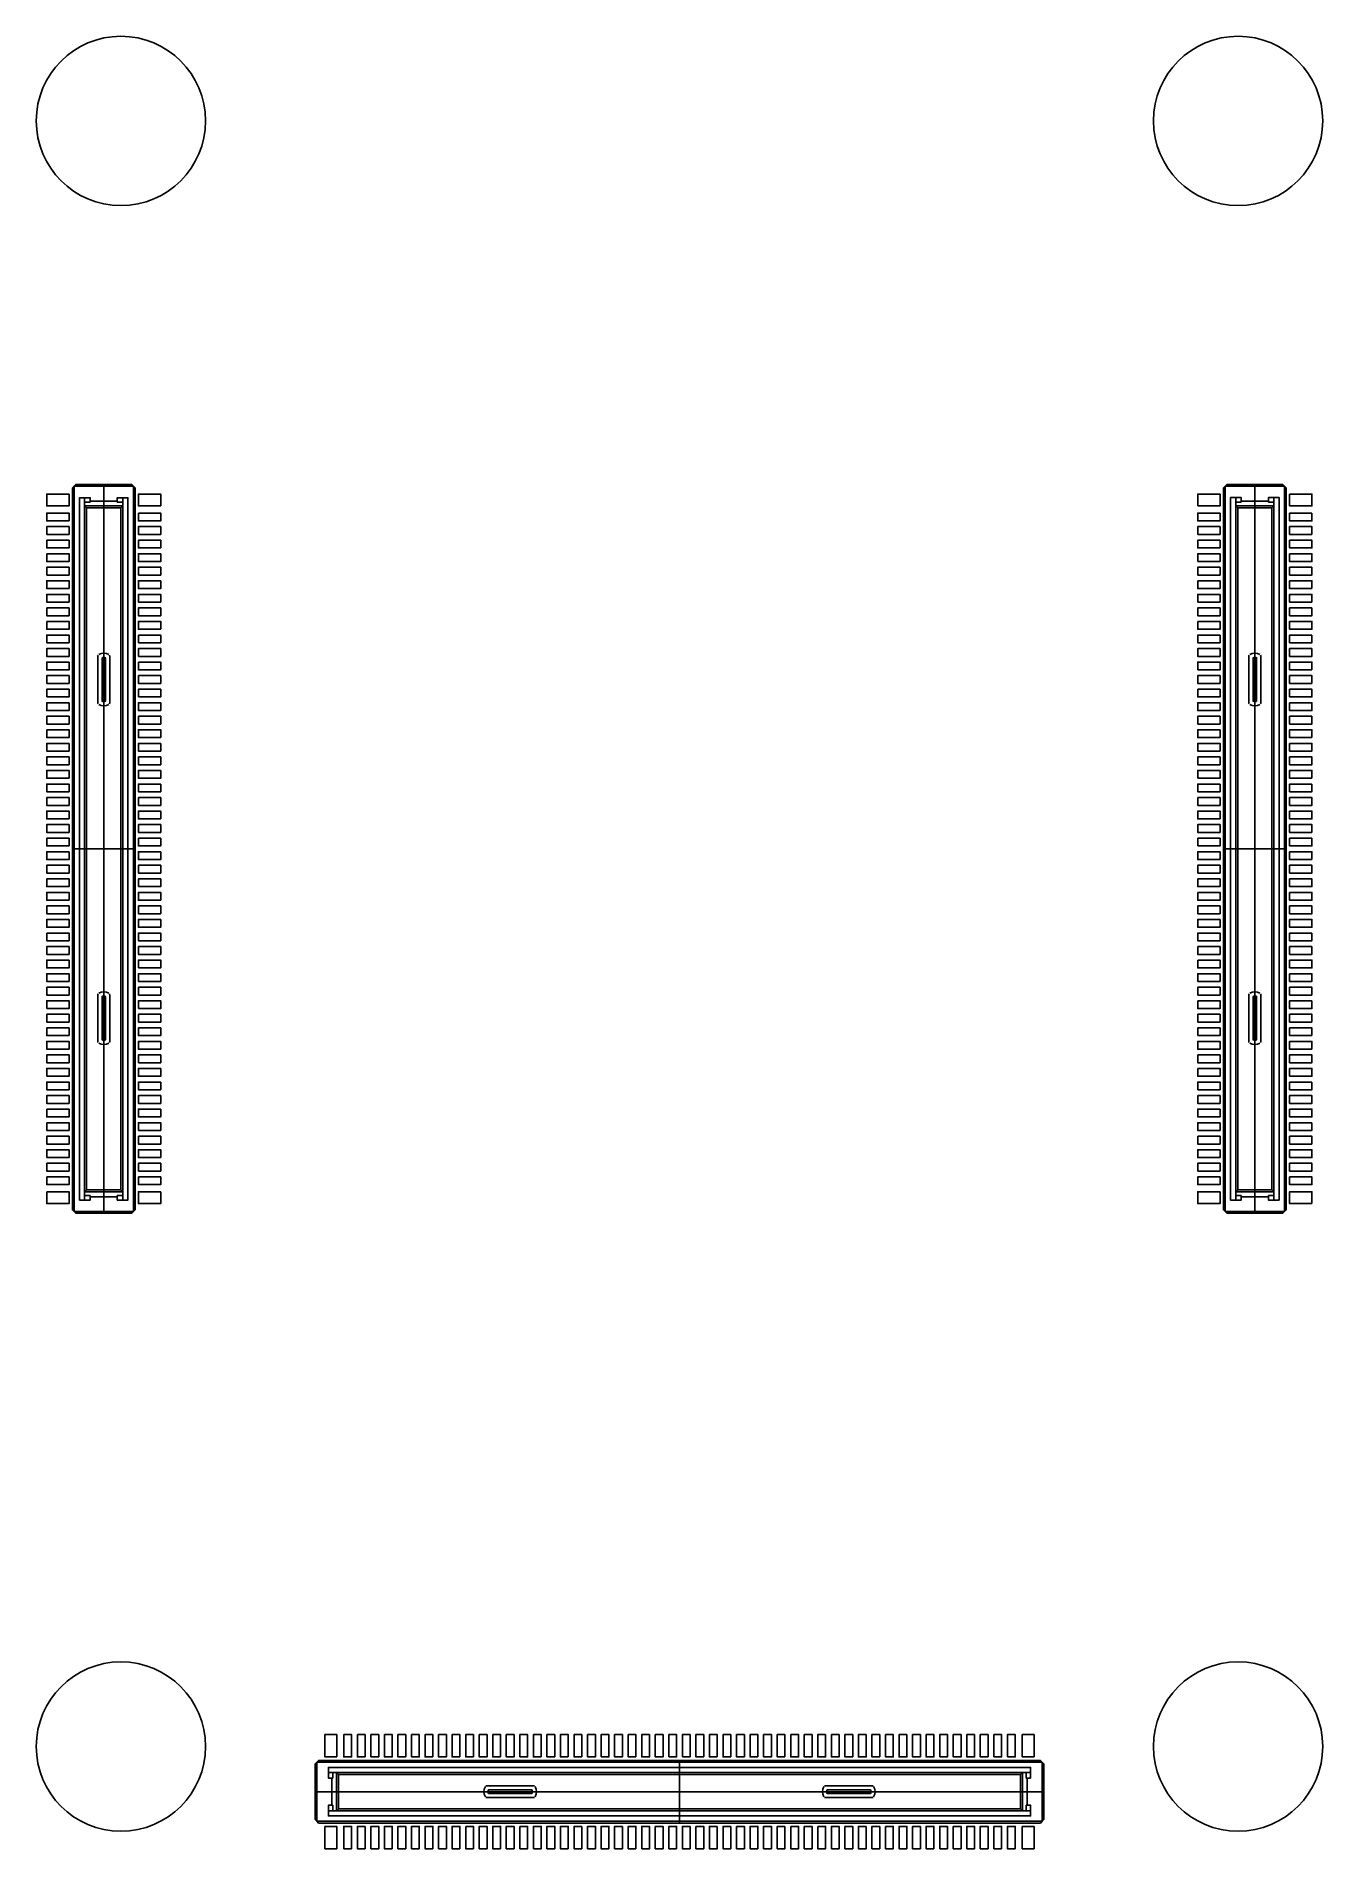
# Model space of a CAD drawing. Header units: millimetres. Extents: x 42.1 to 80.1, y -32.3 to 21.2.
import ezdxf

# ---------------------------------------------------------------- set-up
doc = ezdxf.new("R2010")
doc.units = ezdxf.units.MM
doc.layers.get('0').update_dxf_attribs({"linetype": 'CONTINUOUS'})

msp = doc.modelspace()

# ---------------------------------------------------------------- linework, layer by layer
for p, q in [((43.49369, -13.16482), (43.49369, 7.575296)), ((44.058586, 7.915148), (44.058586, -13.55471)), ((44.623482, -13.16482), (44.623482, 7.575296)), ((77.493622, -13.16482), (77.493622, 7.57555)), ((78.058518, 7.915148), (78.058518, -13.554456)), ((78.623414, -13.16482), (78.623414, 7.57555)), ((43.658536, 7.440422), (43.49369, 7.440422)), ((43.49369, 7.33552), (43.49369, 7.335774)), ((43.49369, 7.335012), (43.49369, 7.33552)), ((43.49369, 7.334758), (43.49369, 7.335012)), ((43.493944, 7.334504), (43.49369, 7.334758)), ((43.494198, 7.33425), (43.493944, 7.334504)), ((43.494452, 7.333996), (43.494198, 7.33425)), ((43.55338, -12.864338), (43.55338, 7.274814)), ((43.658536, 7.440422), (43.658536, 7.47522)), ((44.458382, 7.440422), (44.458382, 7.47522)), ((44.458382, 7.440422), (44.623482, 7.440422)), ((44.563538, -12.864338), (44.563538, 7.274814)), ((44.622974, 7.33425), (44.62272, 7.333996)), ((44.623228, 7.334504), (44.622974, 7.33425)), ((44.623482, 7.334758), (44.623228, 7.334504)), ((44.623482, 7.335774), (44.623482, 7.33552)), ((44.623482, 7.33552), (44.623482, 7.335012)), ((44.623482, 7.335012), (44.623482, 7.334758)), ((77.658722, 7.440422), (77.493622, 7.440422)), ((77.493622, 7.33552), (77.493622, 7.335774)), ((77.493622, 7.335012), (77.493622, 7.33552)), ((77.493622, 7.334758), (77.493622, 7.335012)), ((77.49413, 7.334758), (77.493622, 7.334758)), ((77.49413, 7.33425), (77.49413, 7.334758)), ((77.494638, 7.33425), (77.49413, 7.33425)), ((78.563724, 7.274814), (77.553566, 7.274814)), ((77.658722, 7.440422), (77.658722, 7.47522)), ((78.458568, 7.440422), (78.458568, 7.47522)), ((78.458568, 7.440422), (78.623414, 7.440422)), ((78.622906, 7.33425), (78.622652, 7.33425)), ((78.62316, 7.334758), (78.622906, 7.33425)), ((78.623414, 7.334758), (78.62316, 7.334758)), ((78.623414, 7.335774), (78.623414, 7.33552)), ((78.623414, 7.33552), (78.623414, 7.335012)), ((78.623414, 7.335012), (78.623414, 7.334758)), ((43.88358, 1.51384), (43.88358, 2.89687)), ((44.233592, 1.51384), (44.233592, 2.89687)), ((77.883512, 1.51384), (77.883512, 2.89687)), ((78.233524, 1.51384), (78.233524, 2.89687)), ((44.983654, -2.794762), (43.133518, -2.794762)), ((78.98384, -2.794762), (77.13345, -2.794762)), ((43.88358, -7.103364), (43.88358, -8.486394)), ((44.233592, -7.103364), (44.233592, -8.486394)), ((77.883512, -7.103364), (77.883512, -8.48614)), ((78.233524, -7.103364), (78.233524, -8.48614)), ((43.49369, -12.924282), (43.493944, -12.924028)), ((43.49369, -12.924536), (43.49369, -12.924282)), ((43.49369, -12.925044), (43.49369, -12.924536)), ((43.49369, -12.925298), (43.49369, -12.925044)), ((43.658536, -13.029946), (43.49369, -13.029946)), ((43.493944, -12.924028), (43.494198, -12.923774)), ((43.494198, -12.923774), (43.494452, -12.92352)), ((43.658536, -13.064744), (43.658536, -13.029946)), ((44.458382, -13.029946), (44.458382, -13.064744)), ((44.623482, -13.029946), (44.458382, -13.029946)), ((44.62272, -12.92352), (44.622974, -12.923774)), ((44.622974, -12.923774), (44.623228, -12.924028)), ((44.623228, -12.924028), (44.623482, -12.924282)), ((44.623482, -12.924282), (44.623482, -12.924536)), ((44.623482, -12.924536), (44.623482, -12.925044)), ((44.623482, -12.925044), (44.623482, -12.925298)), ((77.493622, -12.924282), (77.49413, -12.924028)), ((77.493622, -12.924536), (77.493622, -12.924282)), ((77.493622, -12.925044), (77.493622, -12.924536)), ((77.658722, -13.029946), (77.493622, -13.029946)), ((77.49413, -12.923774), (77.494638, -12.92352)), ((77.49413, -12.924028), (77.49413, -12.923774)), ((77.553566, -12.864338), (78.563724, -12.864338)), ((77.658722, -13.064744), (77.658722, -13.029946)), ((78.623414, -13.029946), (78.458568, -13.029946)), ((78.458568, -13.029946), (78.458568, -13.064744)), ((78.622652, -12.92352), (78.622906, -12.923774)), ((78.622906, -12.923774), (78.62316, -12.924028)), ((78.62316, -12.924028), (78.623414, -12.924282)), ((78.623414, -12.924282), (78.623414, -12.924536)), ((78.623414, -12.924536), (78.623414, -12.925044)), ((61.06414, -31.559246), (61.06414, -29.70911)), ((50.694082, -30.069282), (71.434198, -30.069282)), ((50.794158, -30.234128), (50.828956, -30.234128)), ((50.828956, -30.234128), (50.828956, -30.069282)), ((50.933604, -30.069282), (50.933858, -30.069282)), ((50.933858, -30.069282), (50.934366, -30.069282)), ((50.934366, -30.069282), (50.93462, -30.069282)), ((50.93462, -30.069282), (50.934874, -30.069536)), ((50.934874, -30.069536), (50.935128, -30.06979)), ((50.935128, -30.06979), (50.935382, -30.070044)), ((50.994564, -30.129226), (71.133716, -30.129226)), ((56.755538, -30.459172), (55.372508, -30.459172)), ((65.372742, -30.459172), (66.755772, -30.459172)), ((71.192898, -30.070044), (71.193152, -30.06979)), ((71.193152, -30.06979), (71.193406, -30.069536)), ((71.193406, -30.069536), (71.19366, -30.069282)), ((71.19366, -30.069282), (71.193914, -30.069282)), ((71.193914, -30.069282), (71.194422, -30.069282)), ((71.194422, -30.069282), (71.194676, -30.069282)), ((71.299324, -30.234128), (71.299324, -30.069282)), ((71.299324, -30.234128), (71.334122, -30.234128)), ((71.77405, -30.634178), (50.304446, -30.634178)), ((50.828956, -31.034228), (50.794158, -31.034228)), ((50.828956, -31.199074), (50.828956, -31.034228)), ((56.755538, -30.809184), (55.372508, -30.809184)), ((65.372742, -30.809184), (66.755772, -30.809184)), ((71.299324, -31.034228), (71.334122, -31.034228)), ((71.299324, -31.034228), (71.299324, -31.199074)), ((50.694082, -31.199074), (71.434198, -31.199074)), ((50.933858, -31.199074), (50.933604, -31.199074)), ((50.934366, -31.199074), (50.933858, -31.199074)), ((50.93462, -31.199074), (50.934366, -31.199074)), ((50.934874, -31.19882), (50.93462, -31.199074)), ((50.935128, -31.198566), (50.934874, -31.19882)), ((50.935382, -31.198312), (50.935128, -31.198566)), ((50.994564, -31.13913), (71.133716, -31.13913)), ((71.193152, -31.198566), (71.192898, -31.198312)), ((71.193406, -31.19882), (71.193152, -31.198566)), ((71.19366, -31.199074), (71.193406, -31.19882)), ((71.193914, -31.199074), (71.19366, -31.199074)), ((71.194422, -31.199074), (71.193914, -31.199074)), ((71.194676, -31.199074), (71.194422, -31.199074))]:
    msp.add_line(p, q)
for points in [[(43.033696, 7.680198), (42.373804, 7.680198), (42.373804, 7.330186), (43.033696, 7.330186)], [(43.183556, -13.504672), (43.183556, 7.915148), (44.933616, 7.915148), (44.883578, 7.965186), (43.233594, 7.965186), (43.183556, 7.915148), (43.133518, 7.865364), (43.133518, -13.454888)], [(43.343576, -13.16482), (43.343576, 7.575296), (43.658536, 7.575296), (43.658536, 7.47522), (44.458382, 7.47522), (44.458382, 7.575296), (44.773596, 7.575296), (44.773596, -13.16482), (44.458382, -13.16482), (44.458382, -13.064744), (43.658536, -13.064744), (43.658536, -13.16482)], [(44.933616, -13.504672), (44.933616, 7.915148), (44.983654, 7.865364), (44.983654, -13.454888)], [(45.743368, 7.330186), (45.743368, 7.680198), (45.083476, 7.680198), (45.083476, 7.330186)], [(76.373736, 7.330186), (77.033628, 7.330186), (77.033628, 7.680198), (76.373736, 7.680198)], [(77.183742, 7.915148), (77.13345, 7.865364), (77.13345, -13.454888), (77.183742, -13.504672), (77.233526, -13.554456), (78.88351, -13.554456), (78.933548, -13.504672), (78.933548, 7.915148)], [(77.183742, -13.504672), (78.933548, -13.504672), (78.98384, -13.454888), (78.98384, 7.865364), (78.933548, 7.915148), (78.88351, 7.965186), (77.233526, 7.965186), (77.183742, 7.915148)], [(77.658722, -13.064744), (78.458568, -13.064744), (78.458568, -13.16482), (78.773528, -13.16482), (78.773528, 7.57555), (78.458568, 7.57555), (78.458568, 7.47522), (77.658722, 7.47522), (77.658722, 7.57555), (77.343508, 7.57555), (77.343508, -13.16482), (77.658722, -13.16482)], [(79.083408, 7.680198), (79.083408, 7.330186), (79.7433, 7.330186), (79.7433, 7.680198)], [(43.033696, 6.890258), (43.033696, 7.120382), (42.373804, 7.120382), (42.373804, 6.890258)], [(43.501564, 7.326884), (43.497246, 7.331202), (43.494452, 7.333996), (44.62272, 7.333996), (44.619926, 7.331202), (44.615608, 7.326884), (44.609512, 7.320788), (44.602146, 7.313422), (44.59351, 7.304786), (44.584112, 7.295388), (44.573952, 7.285228), (44.563538, 7.274814), (43.55338, 7.274814), (43.54322, 7.285228), (43.53306, 7.295388), (43.523662, 7.304786), (43.515026, 7.313422), (43.50766, 7.320788)], [(45.083476, 7.120382), (45.083476, 6.890258), (45.743368, 6.890258), (45.743368, 7.120382)], [(77.033628, 7.120382), (76.373736, 7.120382), (76.373736, 6.890258), (77.033628, 6.890258)], [(78.619858, -12.920726), (78.622652, -12.92352), (77.494638, -12.92352), (77.497432, -12.920726), (77.501496, -12.916154), (77.507592, -12.910312), (77.514958, -12.902946), (77.523594, -12.894056), (77.532992, -12.884912), (77.543152, -12.874752), (77.553566, -12.864338), (77.553566, 7.274814), (77.543152, 7.285228), (77.532992, 7.295642), (77.523594, 7.304786), (77.514958, 7.313422), (77.507592, 7.321042), (77.501496, 7.326884), (77.497432, 7.331456), (77.494638, 7.33425), (78.622652, 7.33425), (78.619858, 7.331456), (78.61554, 7.326884), (78.609444, 7.321042), (78.602332, 7.313422), (78.593442, 7.304786), (78.584044, 7.295642), (78.574138, 7.285228), (78.563724, 7.274814), (78.563724, -12.864338), (78.574138, -12.874752), (78.584044, -12.884912), (78.593442, -12.894056), (78.602332, -12.902946), (78.609444, -12.910312), (78.61554, -12.916154)], [(79.7433, 7.120382), (79.083408, 7.120382), (79.083408, 6.890258), (79.7433, 6.890258)], [(43.033696, 6.720332), (42.373804, 6.720332), (42.373804, 6.490208), (43.033696, 6.490208)], [(45.743368, 6.720332), (45.083476, 6.720332), (45.083476, 6.490208), (45.743368, 6.490208)], [(76.373736, 6.490208), (77.033628, 6.490208), (77.033628, 6.720332), (76.373736, 6.720332)], [(79.7433, 6.490208), (79.7433, 6.720332), (79.083408, 6.720332), (79.083408, 6.490208)], [(42.373804, 6.320282), (42.373804, 6.090158), (43.033696, 6.090158), (43.033696, 6.320282)], [(42.373804, 5.920232), (42.373804, 5.690108), (43.033696, 5.690108), (43.033696, 5.920232)], [(45.743368, 6.090158), (45.743368, 6.320282), (45.083476, 6.320282), (45.083476, 6.090158)], [(45.743368, 5.920232), (45.083476, 5.920232), (45.083476, 5.690108), (45.743368, 5.690108)], [(77.033628, 6.090158), (77.033628, 6.320282), (76.373736, 6.320282), (76.373736, 6.090158)], [(76.373736, 5.690108), (77.033628, 5.690108), (77.033628, 5.920232), (76.373736, 5.920232)], [(79.083408, 6.320282), (79.083408, 6.090158), (79.7433, 6.090158), (79.7433, 6.320282)], [(79.083408, 5.920232), (79.083408, 5.690108), (79.7433, 5.690108), (79.7433, 5.920232)], [(42.373804, 5.290058), (43.033696, 5.290058), (43.033696, 5.520182), (42.373804, 5.520182)], [(45.083476, 5.290058), (45.743368, 5.290058), (45.743368, 5.520182), (45.083476, 5.520182)], [(77.033628, 5.520182), (76.373736, 5.520182), (76.373736, 5.290058), (77.033628, 5.290058)], [(79.7433, 5.520182), (79.083408, 5.520182), (79.083408, 5.290058), (79.7433, 5.290058)], [(43.033696, 4.890262), (43.033696, 5.120386), (42.373804, 5.120386), (42.373804, 4.890262)], [(45.743368, 5.120386), (45.083476, 5.120386), (45.083476, 4.890262), (45.743368, 4.890262)], [(76.373736, 5.120386), (76.373736, 4.890262), (77.033628, 4.890262), (77.033628, 5.120386)], [(79.7433, 4.890262), (79.7433, 5.120386), (79.083408, 5.120386), (79.083408, 4.890262)], [(43.033696, 4.490212), (43.033696, 4.720336), (42.373804, 4.720336), (42.373804, 4.490212)], [(42.373804, 4.320286), (42.373804, 4.090162), (43.033696, 4.090162), (43.033696, 4.320286)], [(45.743368, 4.490212), (45.743368, 4.720336), (45.083476, 4.720336), (45.083476, 4.490212)], [(45.743368, 4.090162), (45.743368, 4.320286), (45.083476, 4.320286), (45.083476, 4.090162)], [(76.373736, 4.490212), (77.033628, 4.490212), (77.033628, 4.720336), (76.373736, 4.720336)], [(77.033628, 4.320286), (76.373736, 4.320286), (76.373736, 4.090162), (77.033628, 4.090162)], [(79.7433, 4.490212), (79.7433, 4.720336), (79.083408, 4.720336), (79.083408, 4.490212)], [(79.7433, 4.320286), (79.083408, 4.320286), (79.083408, 4.090162), (79.7433, 4.090162)], [(42.373804, 3.920236), (42.373804, 3.690112), (43.033696, 3.690112), (43.033696, 3.920236)], [(45.743368, 3.690112), (45.743368, 3.920236), (45.083476, 3.920236), (45.083476, 3.690112)], [(76.373736, 3.920236), (76.373736, 3.690112), (77.033628, 3.690112), (77.033628, 3.920236)], [(79.083408, 3.690112), (79.7433, 3.690112), (79.7433, 3.920236), (79.083408, 3.920236)], [(43.033696, 3.290062), (43.033696, 3.520186), (42.373804, 3.520186), (42.373804, 3.290062)], [(45.083476, 3.520186), (45.083476, 3.290062), (45.743368, 3.290062), (45.743368, 3.520186)], [(77.033628, 3.520186), (76.373736, 3.520186), (76.373736, 3.290062), (77.033628, 3.290062)], [(79.7433, 3.520186), (79.083408, 3.520186), (79.083408, 3.290062), (79.7433, 3.290062)], [(43.033696, 3.12039), (42.373804, 3.12039), (42.373804, 2.890266), (43.033696, 2.890266)], [(43.033696, 2.72034), (42.373804, 2.72034), (42.373804, 2.490216), (43.033696, 2.490216)], [(45.083476, 2.890266), (45.743368, 2.890266), (45.743368, 3.12039), (45.083476, 3.12039)], [(45.083476, 2.72034), (45.083476, 2.490216), (45.743368, 2.490216), (45.743368, 2.72034)], [(77.033628, 2.890266), (77.033628, 3.12039), (76.373736, 3.12039), (76.373736, 2.890266)], [(76.373736, 2.490216), (77.033628, 2.490216), (77.033628, 2.72034), (76.373736, 2.72034)], [(79.7433, 3.12039), (79.083408, 3.12039), (79.083408, 2.890266), (79.7433, 2.890266)], [(79.7433, 2.490216), (79.7433, 2.72034), (79.083408, 2.72034), (79.083408, 2.490216)], [(42.373804, 2.090166), (43.033696, 2.090166), (43.033696, 2.32029), (42.373804, 2.32029)], [(45.083476, 2.32029), (45.083476, 2.090166), (45.743368, 2.090166), (45.743368, 2.32029)], [(77.033628, 2.32029), (76.373736, 2.32029), (76.373736, 2.090166), (77.033628, 2.090166)], [(79.7433, 2.090166), (79.7433, 2.32029), (79.083408, 2.32029), (79.083408, 2.090166)], [(42.373804, 1.690116), (43.033696, 1.690116), (43.033696, 1.92024), (42.373804, 1.92024)], [(45.083476, 1.690116), (45.743368, 1.690116), (45.743368, 1.92024), (45.083476, 1.92024)], [(76.373736, 1.92024), (76.373736, 1.690116), (77.033628, 1.690116), (77.033628, 1.92024)], [(79.083408, 1.690116), (79.7433, 1.690116), (79.7433, 1.92024), (79.083408, 1.92024)], [(43.033696, 1.52019), (42.373804, 1.52019), (42.373804, 1.290066), (43.033696, 1.290066)], [(42.373804, 1.120394), (42.373804, 0.89027), (43.033696, 0.89027), (43.033696, 1.120394)], [(45.743368, 1.290066), (45.743368, 1.52019), (45.083476, 1.52019), (45.083476, 1.290066)], [(45.083476, 1.120394), (45.083476, 0.89027), (45.743368, 0.89027), (45.743368, 1.120394)], [(77.033628, 1.290066), (77.033628, 1.52019), (76.373736, 1.52019), (76.373736, 1.290066)], [(76.373736, 0.89027), (77.033628, 0.89027), (77.033628, 1.120394), (76.373736, 1.120394)], [(79.083408, 1.52019), (79.083408, 1.290066), (79.7433, 1.290066), (79.7433, 1.52019)], [(79.7433, 1.120394), (79.083408, 1.120394), (79.083408, 0.89027), (79.7433, 0.89027)], [(42.373804, 0.720344), (42.373804, 0.49022), (43.033696, 0.49022), (43.033696, 0.720344)], [(45.743368, 0.49022), (45.743368, 0.720344), (45.083476, 0.720344), (45.083476, 0.49022)], [(77.033628, 0.720344), (76.373736, 0.720344), (76.373736, 0.49022), (77.033628, 0.49022)], [(79.7433, 0.49022), (79.7433, 0.720344), (79.083408, 0.720344), (79.083408, 0.49022)], [(43.033696, 0.320294), (42.373804, 0.320294), (42.373804, 0.09017), (43.033696, 0.09017)], [(45.743368, 0.320294), (45.083476, 0.320294), (45.083476, 0.09017), (45.743368, 0.09017)], [(77.033628, 0.09017), (77.033628, 0.320294), (76.373736, 0.320294), (76.373736, 0.09017)], [(79.083408, 0.320294), (79.083408, 0.09017), (79.7433, 0.09017), (79.7433, 0.320294)], [(43.033696, -0.079756), (42.373804, -0.079756), (42.373804, -0.30988), (43.033696, -0.30988)], [(43.033696, -0.70993), (43.033696, -0.479806), (42.373804, -0.479806), (42.373804, -0.70993)], [(45.083476, -0.079756), (45.083476, -0.30988), (45.743368, -0.30988), (45.743368, -0.079756)], [(45.743368, -0.479806), (45.083476, -0.479806), (45.083476, -0.70993), (45.743368, -0.70993)], [(77.033628, -0.30988), (77.033628, -0.079756), (76.373736, -0.079756), (76.373736, -0.30988)], [(76.373736, -0.70993), (77.033628, -0.70993), (77.033628, -0.479806), (76.373736, -0.479806)], [(79.083408, -0.079756), (79.083408, -0.30988), (79.7433, -0.30988), (79.7433, -0.079756)], [(79.7433, -0.70993), (79.7433, -0.479806), (79.083408, -0.479806), (79.083408, -0.70993)], [(43.033696, -1.109726), (43.033696, -0.879602), (42.373804, -0.879602), (42.373804, -1.109726)], [(45.743368, -0.879602), (45.083476, -0.879602), (45.083476, -1.109726), (45.743368, -1.109726)], [(77.033628, -0.879602), (76.373736, -0.879602), (76.373736, -1.109726), (77.033628, -1.109726)], [(79.7433, -0.879602), (79.083408, -0.879602), (79.083408, -1.109726), (79.7433, -1.109726)], [(43.033696, -1.509776), (43.033696, -1.279652), (42.373804, -1.279652), (42.373804, -1.509776)], [(45.743368, -1.509776), (45.743368, -1.279652), (45.083476, -1.279652), (45.083476, -1.509776)], [(76.373736, -1.279652), (76.373736, -1.509776), (77.033628, -1.509776), (77.033628, -1.279652)], [(79.083408, -1.509776), (79.7433, -1.509776), (79.7433, -1.279652), (79.083408, -1.279652)], [(43.033696, -1.909826), (43.033696, -1.679702), (42.373804, -1.679702), (42.373804, -1.909826)], [(43.033696, -2.079752), (42.373804, -2.079752), (42.373804, -2.309876), (43.033696, -2.309876)], [(45.743368, -1.909826), (45.743368, -1.679702), (45.083476, -1.679702), (45.083476, -1.909826)], [(45.743368, -2.079752), (45.083476, -2.079752), (45.083476, -2.309876), (45.743368, -2.309876)], [(77.033628, -1.909826), (77.033628, -1.679702), (76.373736, -1.679702), (76.373736, -1.909826)], [(77.033628, -2.079752), (76.373736, -2.079752), (76.373736, -2.309876), (77.033628, -2.309876)], [(79.083408, -1.679702), (79.083408, -1.909826), (79.7433, -1.909826), (79.7433, -1.679702)], [(79.7433, -2.309876), (79.7433, -2.079752), (79.083408, -2.079752), (79.083408, -2.309876)], [(43.033696, -2.709926), (43.033696, -2.479802), (42.373804, -2.479802), (42.373804, -2.709926)], [(45.083476, -2.479802), (45.083476, -2.709926), (45.743368, -2.709926), (45.743368, -2.479802)], [(76.373736, -2.709926), (77.033628, -2.709926), (77.033628, -2.479802), (76.373736, -2.479802)], [(79.7433, -2.479802), (79.083408, -2.479802), (79.083408, -2.709926), (79.7433, -2.709926)], [(43.033696, -2.879598), (42.373804, -2.879598), (42.373804, -3.109722), (43.033696, -3.109722)], [(45.743368, -2.879598), (45.083476, -2.879598), (45.083476, -3.109722), (45.743368, -3.109722)], [(77.033628, -3.109722), (77.033628, -2.879598), (76.373736, -2.879598), (76.373736, -3.109722)], [(79.7433, -3.109722), (79.7433, -2.879598), (79.083408, -2.879598), (79.083408, -3.109722)], [(43.033696, -3.279648), (42.373804, -3.279648), (42.373804, -3.509772), (43.033696, -3.509772)], [(43.033696, -3.679698), (42.373804, -3.679698), (42.373804, -3.909822), (43.033696, -3.909822)], [(45.743368, -3.279648), (45.083476, -3.279648), (45.083476, -3.509772), (45.743368, -3.509772)], [(45.083476, -3.909822), (45.743368, -3.909822), (45.743368, -3.679698), (45.083476, -3.679698)], [(76.373736, -3.509772), (77.033628, -3.509772), (77.033628, -3.279648), (76.373736, -3.279648)], [(77.033628, -3.679698), (76.373736, -3.679698), (76.373736, -3.909822), (77.033628, -3.909822)], [(79.083408, -3.509772), (79.7433, -3.509772), (79.7433, -3.279648), (79.083408, -3.279648)], [(79.083408, -3.679698), (79.083408, -3.909822), (79.7433, -3.909822), (79.7433, -3.679698)], [(43.033696, -4.309872), (43.033696, -4.079748), (42.373804, -4.079748), (42.373804, -4.309872)], [(45.743368, -4.309872), (45.743368, -4.079748), (45.083476, -4.079748), (45.083476, -4.309872)], [(76.373736, -4.079748), (76.373736, -4.309872), (77.033628, -4.309872), (77.033628, -4.079748)], [(79.083408, -4.079748), (79.083408, -4.309872), (79.7433, -4.309872), (79.7433, -4.079748)], [(43.033696, -4.479798), (42.373804, -4.479798), (42.373804, -4.709922), (43.033696, -4.709922)], [(45.743368, -4.709922), (45.743368, -4.479798), (45.083476, -4.479798), (45.083476, -4.709922)], [(77.033628, -4.709922), (77.033628, -4.479798), (76.373736, -4.479798), (76.373736, -4.709922)], [(79.083408, -4.709922), (79.7433, -4.709922), (79.7433, -4.479798), (79.083408, -4.479798)], [(43.033696, -4.879594), (42.373804, -4.879594), (42.373804, -5.109718), (43.033696, -5.109718)], [(42.373804, -5.279644), (42.373804, -5.509768), (43.033696, -5.509768), (43.033696, -5.279644)], [(45.743368, -4.879594), (45.083476, -4.879594), (45.083476, -5.109718), (45.743368, -5.109718)], [(45.743368, -5.509768), (45.743368, -5.279644), (45.083476, -5.279644), (45.083476, -5.509768)], [(77.033628, -4.879594), (76.373736, -4.879594), (76.373736, -5.109718), (77.033628, -5.109718)], [(77.033628, -5.509768), (77.033628, -5.279644), (76.373736, -5.279644), (76.373736, -5.509768)], [(79.083408, -4.879594), (79.083408, -5.109718), (79.7433, -5.109718), (79.7433, -4.879594)], [(79.7433, -5.279644), (79.083408, -5.279644), (79.083408, -5.509768), (79.7433, -5.509768)], [(43.033696, -5.909818), (43.033696, -5.679694), (42.373804, -5.679694), (42.373804, -5.909818)], [(45.743368, -5.679694), (45.083476, -5.679694), (45.083476, -5.909818), (45.743368, -5.909818)], [(76.373736, -5.679694), (76.373736, -5.909818), (77.033628, -5.909818), (77.033628, -5.679694)], [(79.7433, -5.679694), (79.083408, -5.679694), (79.083408, -5.909818), (79.7433, -5.909818)], [(43.033696, -6.079744), (42.373804, -6.079744), (42.373804, -6.309868), (43.033696, -6.309868)], [(45.083476, -6.309868), (45.743368, -6.309868), (45.743368, -6.079744), (45.083476, -6.079744)], [(76.373736, -6.079744), (76.373736, -6.309868), (77.033628, -6.309868), (77.033628, -6.079744)], [(79.083408, -6.309868), (79.7433, -6.309868), (79.7433, -6.079744), (79.083408, -6.079744)], [(43.033696, -6.709918), (43.033696, -6.479794), (42.373804, -6.479794), (42.373804, -6.709918)], [(42.373804, -6.87959), (42.373804, -7.109714), (43.033696, -7.109714), (43.033696, -6.87959)], [(45.743368, -6.709918), (45.743368, -6.479794), (45.083476, -6.479794), (45.083476, -6.709918)], [(45.083476, -6.87959), (45.083476, -7.109714), (45.743368, -7.109714), (45.743368, -6.87959)], [(77.033628, -6.709918), (77.033628, -6.479794), (76.373736, -6.479794), (76.373736, -6.709918)], [(76.373736, -7.109714), (77.033628, -7.109714), (77.033628, -6.87959), (76.373736, -6.87959)], [(79.083408, -6.479794), (79.083408, -6.709918), (79.7433, -6.709918), (79.7433, -6.479794)], [(79.7433, -7.109714), (79.7433, -6.87959), (79.083408, -6.87959), (79.083408, -7.109714)], [(42.373804, -7.509764), (43.033696, -7.509764), (43.033696, -7.27964), (42.373804, -7.27964)], [(45.083476, -7.509764), (45.743368, -7.509764), (45.743368, -7.27964), (45.083476, -7.27964)], [(76.373736, -7.27964), (76.373736, -7.509764), (77.033628, -7.509764), (77.033628, -7.27964)], [(79.7433, -7.27964), (79.083408, -7.27964), (79.083408, -7.509764), (79.7433, -7.509764)], [(43.033696, -7.909814), (43.033696, -7.67969), (42.373804, -7.67969), (42.373804, -7.909814)], [(45.743368, -7.909814), (45.743368, -7.67969), (45.083476, -7.67969), (45.083476, -7.909814)], [(76.373736, -7.909814), (77.033628, -7.909814), (77.033628, -7.67969), (76.373736, -7.67969)], [(79.7433, -7.909814), (79.7433, -7.67969), (79.083408, -7.67969), (79.083408, -7.909814)], [(43.033696, -8.309864), (43.033696, -8.07974), (42.373804, -8.07974), (42.373804, -8.309864)], [(43.033696, -8.709914), (43.033696, -8.47979), (42.373804, -8.47979), (42.373804, -8.709914)], [(45.743368, -8.07974), (45.083476, -8.07974), (45.083476, -8.309864), (45.743368, -8.309864)], [(45.743368, -8.709914), (45.743368, -8.47979), (45.083476, -8.47979), (45.083476, -8.709914)], [(76.373736, -8.309864), (77.033628, -8.309864), (77.033628, -8.07974), (76.373736, -8.07974)], [(77.033628, -8.709914), (77.033628, -8.47979), (76.373736, -8.47979), (76.373736, -8.709914)], [(79.7433, -8.309864), (79.7433, -8.07974), (79.083408, -8.07974), (79.083408, -8.309864)], [(79.7433, -8.709914), (79.7433, -8.47979), (79.083408, -8.47979), (79.083408, -8.709914)], [(43.033696, -9.10971), (43.033696, -8.879586), (42.373804, -8.879586), (42.373804, -9.10971)], [(45.083476, -9.10971), (45.743368, -9.10971), (45.743368, -8.879586), (45.083476, -8.879586)], [(76.373736, -8.879586), (76.373736, -9.10971), (77.033628, -9.10971), (77.033628, -8.879586)], [(79.083408, -9.10971), (79.7433, -9.10971), (79.7433, -8.879586), (79.083408, -8.879586)], [(42.373804, -9.50976), (43.033696, -9.50976), (43.033696, -9.279636), (42.373804, -9.279636)], [(45.743368, -9.279636), (45.083476, -9.279636), (45.083476, -9.50976), (45.743368, -9.50976)], [(76.373736, -9.279636), (76.373736, -9.50976), (77.033628, -9.50976), (77.033628, -9.279636)], [(79.083408, -9.50976), (79.7433, -9.50976), (79.7433, -9.279636), (79.083408, -9.279636)], [(43.033696, -9.90981), (43.033696, -9.679686), (42.373804, -9.679686), (42.373804, -9.90981)], [(43.033696, -10.079736), (42.373804, -10.079736), (42.373804, -10.30986), (43.033696, -10.30986)], [(45.743368, -9.679686), (45.083476, -9.679686), (45.083476, -9.90981), (45.743368, -9.90981)], [(45.743368, -10.079736), (45.083476, -10.079736), (45.083476, -10.30986), (45.743368, -10.30986)], [(76.373736, -9.90981), (77.033628, -9.90981), (77.033628, -9.679686), (76.373736, -9.679686)], [(76.373736, -10.079736), (76.373736, -10.30986), (77.033628, -10.30986), (77.033628, -10.079736)], [(79.7433, -9.679686), (79.083408, -9.679686), (79.083408, -9.90981), (79.7433, -9.90981)], [(79.083408, -10.30986), (79.7433, -10.30986), (79.7433, -10.079736), (79.083408, -10.079736)], [(42.373804, -10.479786), (42.373804, -10.70991), (43.033696, -10.70991), (43.033696, -10.479786)], [(45.743368, -10.479786), (45.083476, -10.479786), (45.083476, -10.70991), (45.743368, -10.70991)], [(77.033628, -10.479786), (76.373736, -10.479786), (76.373736, -10.70991), (77.033628, -10.70991)], [(79.083408, -10.479786), (79.083408, -10.70991), (79.7433, -10.70991), (79.7433, -10.479786)], [(42.373804, -10.879582), (42.373804, -11.109706), (43.033696, -11.109706), (43.033696, -10.879582)], [(45.083476, -11.109706), (45.743368, -11.109706), (45.743368, -10.879582), (45.083476, -10.879582)], [(77.033628, -10.879582), (76.373736, -10.879582), (76.373736, -11.109706), (77.033628, -11.109706)], [(79.7433, -10.879582), (79.083408, -10.879582), (79.083408, -11.109706), (79.7433, -11.109706)], [(43.033696, -11.509756), (43.033696, -11.279632), (42.373804, -11.279632), (42.373804, -11.509756)], [(42.373804, -11.909806), (43.033696, -11.909806), (43.033696, -11.679682), (42.373804, -11.679682)], [(45.083476, -11.279632), (45.083476, -11.509756), (45.743368, -11.509756), (45.743368, -11.279632)], [(45.743368, -11.909806), (45.743368, -11.679682), (45.083476, -11.679682), (45.083476, -11.909806)], [(76.373736, -11.279632), (76.373736, -11.509756), (77.033628, -11.509756), (77.033628, -11.279632)], [(77.033628, -11.679682), (76.373736, -11.679682), (76.373736, -11.909806), (77.033628, -11.909806)], [(79.7433, -11.509756), (79.7433, -11.279632), (79.083408, -11.279632), (79.083408, -11.509756)], [(79.083408, -11.909806), (79.7433, -11.909806), (79.7433, -11.679682), (79.083408, -11.679682)], [(42.373804, -12.079732), (42.373804, -12.309856), (43.033696, -12.309856), (43.033696, -12.079732)], [(45.083476, -12.309856), (45.743368, -12.309856), (45.743368, -12.079732), (45.083476, -12.079732)], [(76.373736, -12.309856), (77.033628, -12.309856), (77.033628, -12.079732), (76.373736, -12.079732)], [(79.083408, -12.309856), (79.7433, -12.309856), (79.7433, -12.079732), (79.083408, -12.079732)], [(42.373804, -12.479782), (42.373804, -12.709906), (43.033696, -12.709906), (43.033696, -12.479782)], [(45.083476, -12.479782), (45.083476, -12.709906), (45.743368, -12.709906), (45.743368, -12.479782)], [(77.033628, -12.479782), (76.373736, -12.479782), (76.373736, -12.709906), (77.033628, -12.709906)], [(79.083408, -12.479782), (79.083408, -12.709906), (79.7433, -12.709906), (79.7433, -12.479782)], [(42.373804, -12.91971), (42.373804, -13.269722), (43.033696, -13.269722), (43.033696, -12.91971)], [(43.494452, -12.92352), (44.62272, -12.92352), (44.619926, -12.920726), (44.615608, -12.916408), (44.609512, -12.910312), (44.602146, -12.902946), (44.59351, -12.89431), (44.584112, -12.884912), (44.573952, -12.874752), (44.563538, -12.864338), (43.55338, -12.864338), (43.54322, -12.874752), (43.53306, -12.884912), (43.523662, -12.89431), (43.515026, -12.902946), (43.50766, -12.910312), (43.501564, -12.916408), (43.497246, -12.920726)], [(45.743368, -12.91971), (45.083476, -12.91971), (45.083476, -13.269722), (45.743368, -13.269722)], [(77.033628, -12.91971), (76.373736, -12.91971), (76.373736, -13.269722), (77.033628, -13.269722)], [(79.7433, -13.269722), (79.7433, -12.91971), (79.083408, -12.91971), (79.083408, -13.269722)], [(44.883578, -13.55471), (43.233594, -13.55471), (43.183556, -13.504672), (44.933616, -13.504672)], [(50.939192, -29.609288), (50.939192, -28.949396), (50.58918, -28.949396), (50.58918, -29.609288)], [(51.148996, -28.949396), (51.148996, -29.609288), (51.37912, -29.609288), (51.37912, -28.949396)], [(51.549046, -28.949396), (51.549046, -29.609288), (51.77917, -29.609288), (51.77917, -28.949396)], [(52.17922, -29.609288), (52.17922, -28.949396), (51.949096, -28.949396), (51.949096, -29.609288)], [(52.349146, -28.949396), (52.349146, -29.609288), (52.57927, -29.609288), (52.57927, -28.949396)], [(52.97932, -28.949396), (52.749196, -28.949396), (52.749196, -29.609288), (52.97932, -29.609288)], [(53.379116, -28.949396), (53.148992, -28.949396), (53.148992, -29.609288), (53.379116, -29.609288)], [(53.779166, -29.609288), (53.779166, -28.949396), (53.549042, -28.949396), (53.549042, -29.609288)], [(54.179216, -28.949396), (53.949092, -28.949396), (53.949092, -29.609288), (54.179216, -29.609288)], [(54.579266, -29.609288), (54.579266, -28.949396), (54.349142, -28.949396), (54.349142, -29.609288)], [(54.979316, -29.609288), (54.979316, -28.949396), (54.749192, -28.949396), (54.749192, -29.609288)], [(55.379112, -28.949396), (55.148988, -28.949396), (55.148988, -29.609288), (55.379112, -29.609288)], [(55.779162, -29.609288), (55.779162, -28.949396), (55.549038, -28.949396), (55.549038, -29.609288)], [(56.179212, -28.949396), (55.949088, -28.949396), (55.949088, -29.609288), (56.179212, -29.609288)], [(56.349138, -29.609288), (56.579262, -29.609288), (56.579262, -28.949396), (56.349138, -28.949396)], [(56.979312, -29.609288), (56.979312, -28.949396), (56.749188, -28.949396), (56.749188, -29.609288)], [(57.379108, -29.609288), (57.379108, -28.949396), (57.148984, -28.949396), (57.148984, -29.609288)], [(57.779158, -29.609288), (57.779158, -28.949396), (57.549034, -28.949396), (57.549034, -29.609288)], [(58.179208, -29.609288), (58.179208, -28.949396), (57.949084, -28.949396), (57.949084, -29.609288)], [(58.349134, -28.949396), (58.349134, -29.609288), (58.579258, -29.609288), (58.579258, -28.949396)], [(58.749184, -29.609288), (58.979308, -29.609288), (58.979308, -28.949396), (58.749184, -28.949396)], [(59.379104, -28.949396), (59.14898, -28.949396), (59.14898, -29.609288), (59.379104, -29.609288)], [(59.779154, -29.609288), (59.779154, -28.949396), (59.54903, -28.949396), (59.54903, -29.609288)], [(60.179204, -28.949396), (59.94908, -28.949396), (59.94908, -29.609288), (60.179204, -29.609288)], [(60.34913, -28.949396), (60.34913, -29.609288), (60.579254, -29.609288), (60.579254, -28.949396)], [(60.74918, -29.609288), (60.979304, -29.609288), (60.979304, -28.949396), (60.74918, -28.949396)], [(61.148976, -29.609288), (61.3791, -29.609288), (61.3791, -28.949396), (61.148976, -28.949396)], [(61.77915, -29.609288), (61.77915, -28.949396), (61.549026, -28.949396), (61.549026, -29.609288)], [(62.1792, -29.609288), (62.1792, -28.949396), (61.949076, -28.949396), (61.949076, -29.609288)], [(62.57925, -29.609288), (62.57925, -28.949396), (62.349126, -28.949396), (62.349126, -29.609288)], [(62.9793, -29.609288), (62.9793, -28.949396), (62.749176, -28.949396), (62.749176, -29.609288)], [(63.379096, -29.609288), (63.379096, -28.949396), (63.148972, -28.949396), (63.148972, -29.609288)], [(63.779146, -28.949396), (63.549022, -28.949396), (63.549022, -29.609288), (63.779146, -29.609288)], [(64.179196, -29.609288), (64.179196, -28.949396), (63.949072, -28.949396), (63.949072, -29.609288)], [(64.349122, -28.949396), (64.349122, -29.609288), (64.579246, -29.609288), (64.579246, -28.949396)], [(64.749172, -28.949396), (64.749172, -29.609288), (64.979296, -29.609288), (64.979296, -28.949396)], [(65.379092, -28.949396), (65.148968, -28.949396), (65.148968, -29.609288), (65.379092, -29.609288)], [(65.549018, -28.949396), (65.549018, -29.609288), (65.779142, -29.609288), (65.779142, -28.949396)], [(66.179192, -29.609288), (66.179192, -28.949396), (65.949068, -28.949396), (65.949068, -29.609288)], [(66.579242, -28.949396), (66.349118, -28.949396), (66.349118, -29.609288), (66.579242, -29.609288)], [(66.979292, -29.609288), (66.979292, -28.949396), (66.749168, -28.949396), (66.749168, -29.609288)], [(67.148964, -28.949396), (67.148964, -29.609288), (67.379088, -29.609288), (67.379088, -28.949396)], [(67.779138, -28.949396), (67.549014, -28.949396), (67.549014, -29.609288), (67.779138, -29.609288)], [(68.179188, -29.609288), (68.179188, -28.949396), (67.949064, -28.949396), (67.949064, -29.609288)], [(68.349114, -28.949396), (68.349114, -29.609288), (68.579238, -29.609288), (68.579238, -28.949396)], [(68.749164, -29.609288), (68.979288, -29.609288), (68.979288, -28.949396), (68.749164, -28.949396)], [(69.379084, -28.949396), (69.14896, -28.949396), (69.14896, -29.609288), (69.379084, -29.609288)], [(69.779134, -28.949396), (69.54901, -28.949396), (69.54901, -29.609288), (69.779134, -29.609288)], [(70.179184, -29.609288), (70.179184, -28.949396), (69.94906, -28.949396), (69.94906, -29.609288)], [(70.34911, -29.609288), (70.579234, -29.609288), (70.579234, -28.949396), (70.34911, -28.949396)], [(70.74916, -29.609288), (70.979284, -29.609288), (70.979284, -28.949396), (70.74916, -28.949396)], [(71.5391, -29.609288), (71.5391, -28.949396), (71.189088, -28.949396), (71.189088, -29.609288)], [(50.304446, -29.809186), (50.35423, -29.759148), (71.77405, -29.759148), (71.724266, -29.70911), (50.404014, -29.70911), (50.35423, -29.759148), (50.35423, -31.509208), (71.77405, -31.509208), (71.724266, -31.559246), (50.404014, -31.559246), (50.35423, -31.509208), (50.304446, -31.45917)], [(71.434198, -30.234128), (71.434198, -29.919168), (50.694082, -29.919168), (50.694082, -30.234128), (50.794158, -30.234128), (50.794158, -31.034228), (50.694082, -31.034228), (50.694082, -31.349188), (71.434198, -31.349188), (71.434198, -31.034228), (71.334122, -31.034228), (71.334122, -30.234128)], [(71.77405, -31.509208), (71.824088, -31.45917), (71.824088, -29.809186), (71.77405, -29.759148)], [(50.935382, -30.070044), (50.935382, -31.198312), (50.938176, -31.195518), (50.942494, -31.1912), (50.94859, -31.185104), (50.955956, -31.177738), (50.964846, -31.169102), (50.97399, -31.159704), (50.98415, -31.149544), (50.994564, -31.13913), (50.994564, -30.129226), (50.98415, -30.118812), (50.97399, -30.108652), (50.964846, -30.099254), (50.955956, -30.090618), (50.94859, -30.083252), (50.942494, -30.077156), (50.938176, -30.072838)], [(71.190104, -30.072838), (71.192898, -30.070044), (71.192898, -31.198312), (71.190104, -31.195518), (71.185786, -31.1912), (71.179944, -31.185104), (71.172324, -31.177738), (71.163688, -31.169102), (71.154544, -31.159704), (71.14413, -31.149544), (71.133716, -31.13913), (71.133716, -30.129226), (71.14413, -30.118812), (71.154544, -30.108652), (71.163688, -30.099254), (71.172324, -30.090618), (71.179944, -30.083252), (71.185786, -30.077156)], [(50.58918, -31.659068), (50.58918, -32.31896), (50.939192, -32.31896), (50.939192, -31.659068)], [(51.37912, -32.31896), (51.37912, -31.659068), (51.148996, -31.659068), (51.148996, -32.31896)], [(51.77917, -31.659068), (51.549046, -31.659068), (51.549046, -32.31896), (51.77917, -32.31896)], [(51.949096, -32.31896), (52.17922, -32.31896), (52.17922, -31.659068), (51.949096, -31.659068)], [(52.57927, -32.31896), (52.57927, -31.659068), (52.349146, -31.659068), (52.349146, -32.31896)], [(52.749196, -32.31896), (52.97932, -32.31896), (52.97932, -31.659068), (52.749196, -31.659068)], [(53.379116, -32.31896), (53.379116, -31.659068), (53.148992, -31.659068), (53.148992, -32.31896)], [(53.779166, -32.31896), (53.779166, -31.659068), (53.549042, -31.659068), (53.549042, -32.31896)], [(54.179216, -32.31896), (54.179216, -31.659068), (53.949092, -31.659068), (53.949092, -32.31896)], [(54.579266, -32.31896), (54.579266, -31.659068), (54.349142, -31.659068), (54.349142, -32.31896)], [(54.749192, -31.659068), (54.749192, -32.31896), (54.979316, -32.31896), (54.979316, -31.659068)], [(55.148988, -32.31896), (55.379112, -32.31896), (55.379112, -31.659068), (55.148988, -31.659068)], [(55.779162, -32.31896), (55.779162, -31.659068), (55.549038, -31.659068), (55.549038, -32.31896)], [(55.949088, -32.31896), (56.179212, -32.31896), (56.179212, -31.659068), (55.949088, -31.659068)], [(56.349138, -31.659068), (56.349138, -32.31896), (56.579262, -32.31896), (56.579262, -31.659068)], [(56.749188, -32.31896), (56.979312, -32.31896), (56.979312, -31.659068), (56.749188, -31.659068)], [(57.379108, -32.31896), (57.379108, -31.659068), (57.148984, -31.659068), (57.148984, -32.31896)], [(57.779158, -32.31896), (57.779158, -31.659068), (57.549034, -31.659068), (57.549034, -32.31896)], [(58.179208, -31.659068), (57.949084, -31.659068), (57.949084, -32.31896), (58.179208, -32.31896)], [(58.579258, -32.31896), (58.579258, -31.659068), (58.349134, -31.659068), (58.349134, -32.31896)], [(58.979308, -32.31896), (58.979308, -31.659068), (58.749184, -31.659068), (58.749184, -32.31896)], [(59.379104, -31.659068), (59.14898, -31.659068), (59.14898, -32.31896), (59.379104, -32.31896)], [(59.779154, -32.31896), (59.779154, -31.659068), (59.54903, -31.659068), (59.54903, -32.31896)], [(59.94908, -32.31896), (60.179204, -32.31896), (60.179204, -31.659068), (59.94908, -31.659068)], [(60.34913, -31.659068), (60.34913, -32.31896), (60.579254, -32.31896), (60.579254, -31.659068)], [(60.979304, -32.31896), (60.979304, -31.659068), (60.74918, -31.659068), (60.74918, -32.31896)], [(61.3791, -32.31896), (61.3791, -31.659068), (61.148976, -31.659068), (61.148976, -32.31896)], [(61.549026, -31.659068), (61.549026, -32.31896), (61.77915, -32.31896), (61.77915, -31.659068)], [(62.1792, -31.659068), (61.949076, -31.659068), (61.949076, -32.31896), (62.1792, -32.31896)], [(62.57925, -31.659068), (62.349126, -31.659068), (62.349126, -32.31896), (62.57925, -32.31896)], [(62.749176, -31.659068), (62.749176, -32.31896), (62.9793, -32.31896), (62.9793, -31.659068)], [(63.379096, -32.31896), (63.379096, -31.659068), (63.148972, -31.659068), (63.148972, -32.31896)], [(63.549022, -32.31896), (63.779146, -32.31896), (63.779146, -31.659068), (63.549022, -31.659068)], [(64.179196, -31.659068), (63.949072, -31.659068), (63.949072, -32.31896), (64.179196, -32.31896)], [(64.349122, -31.659068), (64.349122, -32.31896), (64.579246, -32.31896), (64.579246, -31.659068)], [(64.749172, -31.659068), (64.749172, -32.31896), (64.979296, -32.31896), (64.979296, -31.659068)], [(65.148968, -31.659068), (65.148968, -32.31896), (65.379092, -32.31896), (65.379092, -31.659068)], [(65.549018, -32.31896), (65.779142, -32.31896), (65.779142, -31.659068), (65.549018, -31.659068)], [(65.949068, -31.659068), (65.949068, -32.31896), (66.179192, -32.31896), (66.179192, -31.659068)], [(66.579242, -31.659068), (66.349118, -31.659068), (66.349118, -32.31896), (66.579242, -32.31896)], [(66.979292, -31.659068), (66.749168, -31.659068), (66.749168, -32.31896), (66.979292, -32.31896)], [(67.148964, -31.659068), (67.148964, -32.31896), (67.379088, -32.31896), (67.379088, -31.659068)], [(67.779138, -32.31896), (67.779138, -31.659068), (67.549014, -31.659068), (67.549014, -32.31896)], [(68.179188, -31.659068), (67.949064, -31.659068), (67.949064, -32.31896), (68.179188, -32.31896)], [(68.579238, -32.31896), (68.579238, -31.659068), (68.349114, -31.659068), (68.349114, -32.31896)], [(68.749164, -32.31896), (68.979288, -32.31896), (68.979288, -31.659068), (68.749164, -31.659068)], [(69.379084, -31.659068), (69.14896, -31.659068), (69.14896, -32.31896), (69.379084, -32.31896)], [(69.54901, -32.31896), (69.779134, -32.31896), (69.779134, -31.659068), (69.54901, -31.659068)], [(70.179184, -32.31896), (70.179184, -31.659068), (69.94906, -31.659068), (69.94906, -32.31896)], [(70.579234, -32.31896), (70.579234, -31.659068), (70.34911, -31.659068), (70.34911, -32.31896)], [(70.979284, -32.31896), (70.979284, -31.659068), (70.74916, -31.659068), (70.74916, -32.31896)], [(71.189088, -31.659068), (71.189088, -32.31896), (71.5391, -32.31896), (71.5391, -31.659068)]]:
    msp.add_lwpolyline(points, close=True)
for points in [[(44.008548, 2.847848), (44.008548, 1.562608, 0.14608), (44.108624, 1.562608), (44.108624, 2.847848, 0.146055)], [(78.108556, 1.562862, -0.14579), (78.008734, 1.562862), (78.008734, 2.847848, -0.145754), (78.108556, 2.847848)], [(44.008548, -8.437372), (44.008548, -7.152132, -0.14606), (44.108624, -7.152132), (44.108624, -8.437372, -0.146075)], [(78.108556, -8.437372, -0.145643), (78.008734, -8.437372), (78.008734, -7.152132, -0.14576), (78.108556, -7.152132)], [(55.42153, -30.684216, -0.14602), (55.42153, -30.58414), (56.70677, -30.58414, -0.146115), (56.70677, -30.684216)], [(66.70675, -30.58414), (65.42151, -30.58414, 0.146026), (65.42151, -30.684216), (66.70675, -30.684216, 0.146109)]]:
    msp.add_lwpolyline(points, format="xyb", close=True)
for centre in [(44.5643, 18.699988), (77.56398, 18.699988), (44.5643, -29.300932), (77.56398, -29.300932)]:
    msp.add_circle(centre, 2.499995)
at = {"extrusion": (-7.88986e-31, 5.17499e-31, -1)}
msp.add_arc((-43.933338, 2.896882), 0.049758, -0.0138441, 28.659284, dxfattribs=at)
at = {"extrusion": (-1.76075e-30, -1.0615e-31, -1)}
msp.add_arc((-44.058586, 2.680203), 0.300091, 59.984946, 120.015054, dxfattribs=at)
at = {"extrusion": (-1.19583e-30, -1.10217e-30, -1)}
msp.add_arc((-44.183734, 2.896857), 0.049858, 151.3700468, 179.9845133, dxfattribs=at)
at = {"extrusion": (-1.57776e-30, -1.5987e-31, -1)}
msp.add_arc((-77.933363, 2.896858), 0.049851, 0.0133433, 28.6320967, dxfattribs=at)
at = {"extrusion": (-1.9735e-31, 3.41509e-31, -1)}
msp.add_arc((-78.058518, 2.680281), 0.300024, 59.9774626, 120.0225374, dxfattribs=at)
at = {"extrusion": (3.78445e-31, -6.92156e-31, -1)}
msp.add_arc((-78.183796, 2.89689), 0.049728, 151.3318043, 180.0227558, dxfattribs=at)
at = {"extrusion": (-1.8891e-30, -1.47905e-30, -1)}
msp.add_arc((-43.933555, 1.51363), 0.049976, -28.5965192, 0.2403903, dxfattribs=at)
at = {"extrusion": (-1.56342e-30, -4.47764e-31, -1)}
msp.add_arc((-44.058586, 1.730223), 0.300065, 239.9820595, 300.0179405, dxfattribs=at)
at = {"extrusion": (-2.36502e-30, -4.27793e-31, -1)}
msp.add_arc((-44.183517, 1.513656), 0.050076, 179.789048, 208.5670808, dxfattribs=at)
at = {"extrusion": (-1.38562e-30, -7.54502e-31, -1)}
msp.add_arc((-77.933578, 1.513906), 0.050066, 331.4306322, 359.9239278, dxfattribs=at)
at = {"extrusion": (-8.80364e-31, -5.32524e-32, -1)}
msp.add_arc((-78.058518, 1.730387), 0.299987, 239.9734003, 300.0265997, dxfattribs=at)
at = {"extrusion": (-7.89086e-31, -3.1992e-31, -1)}
msp.add_arc((-78.183581, 1.513875), 0.049943, 180.0403066, 208.6051333, dxfattribs=at)
at = {"extrusion": (-1.57863e-30, 2.15292e-31, -1)}
msp.add_arc((-43.933561, -7.103156), 0.049981, -0.2386985, 28.5948274, dxfattribs=at)
at = {"extrusion": (-3.94618e-31, 6.83066e-31, -1)}
msp.add_arc((-44.058586, -7.319771), 0.300086, 59.9843046, 120.0156954, dxfattribs=at)
at = {"extrusion": (-1.57427e-30, -4.07988e-31, -1)}
msp.add_arc((-44.183511, -7.103181), 0.050082, 151.4346111, 180.2092601, dxfattribs=at)
at = {"extrusion": (-2.36593e-30, -1.81294e-31, -1)}
msp.add_arc((-77.933586, -7.103179), 0.050074, -0.2114032, 28.567532, dxfattribs=at)
at = {"extrusion": (-1.97353e-31, 3.41507e-31, -1)}
msp.add_arc((-78.058518, -7.319692), 0.300018, 59.9768212, 120.0231788, dxfattribs=at)
at = {"extrusion": (-6.92583e-31, -3.77665e-31, -1)}
msp.add_arc((-78.183573, -7.103148), 0.049952, 151.3963753, 180.2474959, dxfattribs=at)
at = {"extrusion": (-2.07661e-30, -1.13507e-30, -1)}
msp.add_arc((-43.933332, -8.486407), 0.049752, -28.6609761, 0.0155362, dxfattribs=at)
at = {"extrusion": (-1.07769e-30, 2.88416e-31, -1)}
msp.add_arc((-44.058586, -8.269751), 0.30007, 239.9825941, 300.0174059, dxfattribs=at)
at = {"extrusion": (-1.57795e-30, -9.36392e-31, -1)}
msp.add_arc((-44.18374, -8.486382), 0.049852, 180.0137945, 208.6316454, dxfattribs=at)
at = {"extrusion": (-1.57385e-30, -4.096e-31, -1)}
msp.add_arc((-77.933394, -8.486373), 0.049883, -28.6240383, 0.2679095, dxfattribs=at)
at = {"extrusion": (-8.8038e-31, -5.29945e-32, -1)}
msp.add_arc((-78.058518, -8.269672), 0.300139, 239.9901846, 300.0098154, dxfattribs=at)
at = {"extrusion": (-1.5739e-30, -7.23275e-31, -1)}
msp.add_arc((-78.183765, -8.486404), 0.04976, 179.695664, 208.6604648, dxfattribs=at)
at = {"extrusion": (-1.97281e-31, 3.41549e-31, -1)}
msp.add_arc((-55.589217, -30.634178), 0.300127, -30.0110983, 30.0110983, dxfattribs=at)
at = {"extrusion": (-6.92363e-31, -3.78068e-31, -1)}
msp.add_arc((-55.372515, -30.509006), 0.049834, 61.3630523, 89.9915077, dxfattribs=at)
at = {"extrusion": (-7.85582e-31, -8.41238e-31, -1)}
msp.add_arc((-56.755733, -30.509204), 0.050032, 89.7763024, 118.5798264, dxfattribs=at)
at = {"extrusion": (0, 0, -1)}
msp.add_arc((-56.539196, -30.634178), 0.300029, 149.978104, 210.021896, dxfattribs=at)
at = {"extrusion": (-1.95804e-30, 2.35498e-31, -1)}
msp.add_arc((-65.58919, -30.634178), 0.300121, -30.0117398, 30.0117398, dxfattribs=at)
at = {"extrusion": (-6.92788e-31, -3.77287e-31, -1)}
msp.add_arc((-65.372553, -30.509229), 0.050058, 61.4276179, 90.2162533, dxfattribs=at)
at = {"extrusion": (-1.57772e-30, 1.35614e-31, -1)}
msp.add_arc((-66.755771, -30.508981), 0.049809, 90.0010467, 118.6443932, dxfattribs=at)
at = {"extrusion": (-6.83027e-31, -3.94684e-31, -1)}
msp.add_arc((-66.53917, -30.634178), 0.300035, 149.9787455, 210.0212545, dxfattribs=at)
at = {"extrusion": (-7.88843e-31, -1.04772e-30, -1)}
msp.add_arc((-55.372507, -30.759382), 0.049802, 269.9990161, 298.6464238, dxfattribs=at)
at = {"extrusion": (-6.92676e-31, -3.77493e-31, -1)}
msp.add_arc((-56.755742, -30.759185), 0.05, 241.4105865, 270.2332847, dxfattribs=at)
at = {"extrusion": (-1.57936e-30, 4.1286e-31, -1)}
msp.add_arc((-65.372545, -30.759159), 0.050025, 269.7741594, 298.5819694, dxfattribs=at)
at = {"extrusion": (-5.03114e-31, -7.24399e-31, -1)}
msp.add_arc((-66.755779, -30.759408), 0.049776, 241.3460179, 270.0085421, dxfattribs=at)

doc.saveas('drawing.dxf')
